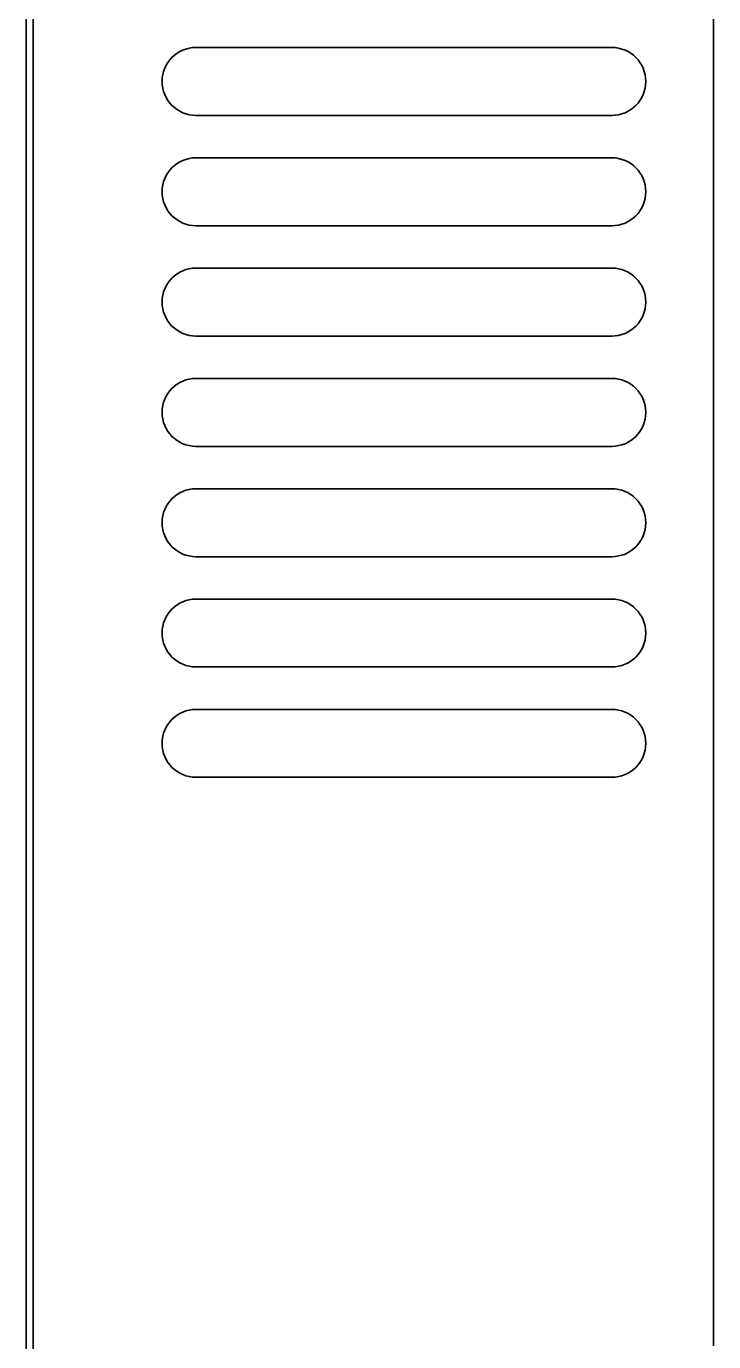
# Model space of a CAD drawing. Extents: x 6569 to 10251, y -294 to 3100.
# Drawn here: x 8204.6 to 8285.6, y 1426.3 to 1581.3 of the extents above; entities that cross this region are included whole.
import ezdxf

# ---------------------------------------------------------------- set-up
doc = ezdxf.new("R2010")
doc.units = 0
doc.header["$LTSCALE"] = 5
doc.layers.add('1', color=7, linetype='CONTINUOUS', true_color=0xffffff)

msp = doc.modelspace()

# ---------------------------------------------------------------- linework, layer by layer
at = {"layer": '1', "color": 7, "linetype": 'Continuous', "lineweight": 35}
for p, q in [((8204.56, 1881.33), (8204.56, 1277.43)), ((8285.56, 1425.83), (8285.56, 1881.32)), ((8205.36, 1879.23), (8205.36, 1426.83)), ((8224.56, 1578.83), (8273.56, 1578.83)), ((8273.56, 1570.83), (8224.56, 1570.83)), ((8224.56, 1565.83), (8273.56, 1565.83)), ((8273.56, 1557.83), (8224.56, 1557.83)), ((8224.56, 1552.83), (8273.56, 1552.83)), ((8273.56, 1544.83), (8224.56, 1544.83)), ((8224.56, 1539.83), (8273.56, 1539.83)), ((8273.56, 1531.83), (8224.56, 1531.83)), ((8224.56, 1526.83), (8273.56, 1526.83)), ((8273.56, 1518.83), (8224.56, 1518.83)), ((8224.56, 1513.83), (8273.56, 1513.83)), ((8273.56, 1505.83), (8224.56, 1505.83)), ((8224.56, 1500.83), (8273.56, 1500.83)), ((8273.56, 1492.83), (8224.56, 1492.83)), ((8205.36, 1426.83), (8205.36, 1424.83))]:
    msp.add_line(p, q, dxfattribs=at)
for centre, start, end in [((8224.56, 1574.83), 90, 270), ((8273.56, 1574.83), 270, 90), ((8224.56, 1561.83), 90, 270), ((8273.56, 1561.83), 270, 90), ((8224.56, 1548.83), 90, 270), ((8273.56, 1548.83), 270, 90), ((8224.56, 1535.83), 90, 270), ((8273.56, 1535.83), 270, 90), ((8224.56, 1522.83), 90, 270), ((8273.56, 1522.83), 270, 90), ((8224.56, 1509.83), 90, 270), ((8273.56, 1509.83), 270, 90), ((8224.56, 1496.83), 90, 270), ((8273.56, 1496.83), 270, 90)]:
    msp.add_arc(centre, 4, start, end, dxfattribs=at)

doc.saveas('drawing.dxf')
